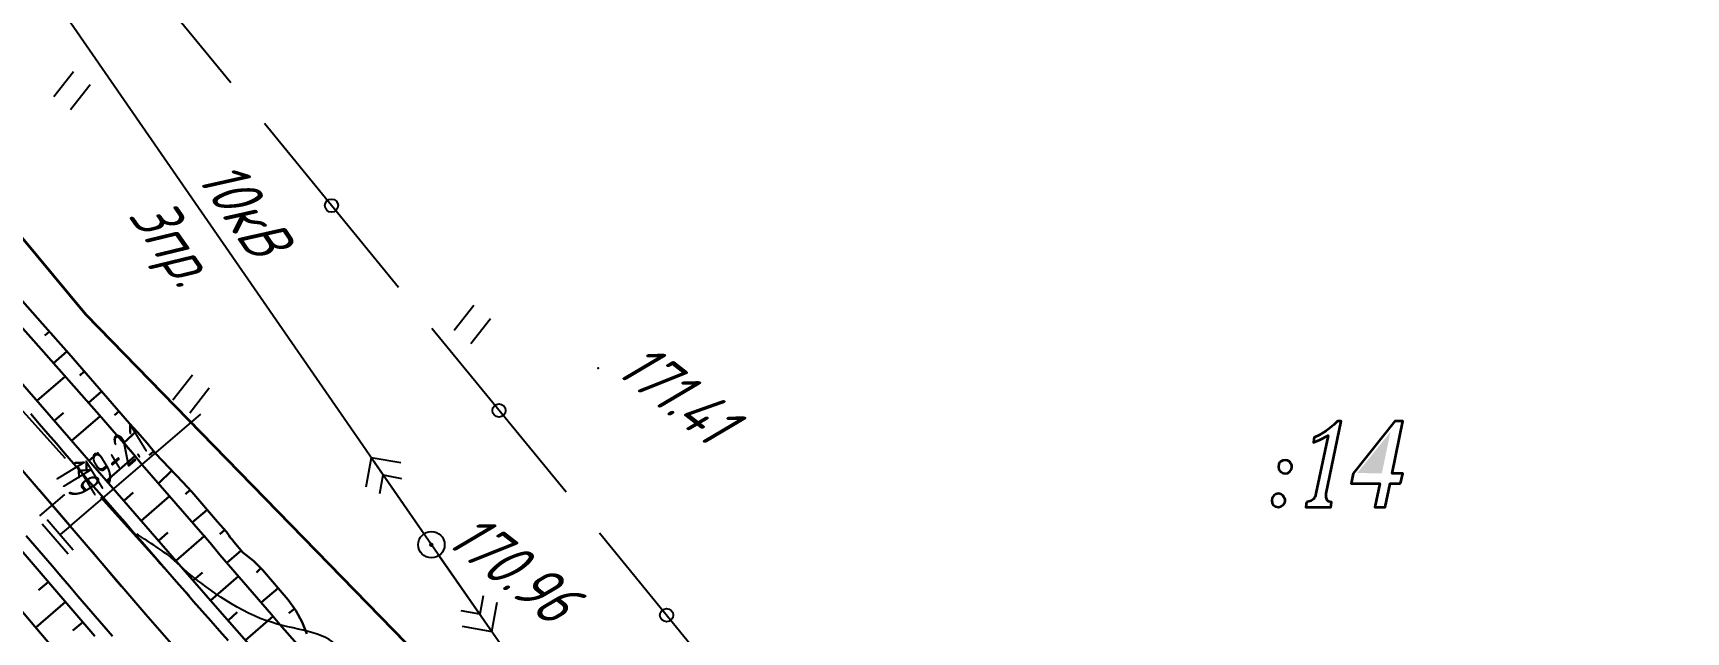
# Model space of a CAD drawing. Header units: millimetres. Extents: x -698 to 8131, y -704 to 4503.
# Drawn here: x 7553.1 to 7678, y 384.2 to 429.5 of the extents above; entities that cross this region are included whole.
import ezdxf

# ---------------------------------------------------------------- set-up
doc = ezdxf.new("R2010")
doc.units = ezdxf.units.MM
doc.linetypes.add('CONTI', pattern=[0])
doc.linetypes.add('STROT', pattern=[1.7, 0.5, -1.2])
for name, color, linetype, lineweight in [('10', 1, 'Continuous', 35), ('КОПИЯ_ОСЬ_13_ОТКОСЫ', 7, 'Continuous', 30), ('КОПИЯ_ОСЬ_ГРАНИЦЫ_ПОЛОС', 7, 'Continuous', 30), ('ОСЬ_ВЕРХ_ПОКРЫТИЯ_ГРАНИЦЫ_ПОЛОС', 7, 'Continuous', 30), ('ОСЬ_ВЕРХ_ПОКРЫТИЯ_ОСЬ', 1, 'Continuous', 30)]:
    doc.layers.add(name, color=color, linetype=linetype, lineweight=lineweight)
for name, color, linetype in [('GOR_BDEFAULT', 212, 'CONTI'), ('NAD_MDEFAULT', 7, 'CONTI'), ('PI_OTDEFAULT', 172, 'CONTI'), ('PI_TTDEFAULT', 5, 'CONTI'), ('SIT_LDEFAULT', 7, 'CONTI'), ('USLZNDEFAULT', 7, 'CONTI'), ('ОСЬ_ВЕРХ_ПОКРЫТИЯ_ПИКЕТЫ', 1, 'Continuous'), ('ОСЬ_ВЕРХ_ПОКРЫТИЯ_РАЗБИВКА_КРИВ', 1, 'Continuous'), ('разметка', 7, 'Continuous')]:
    doc.layers.add(name, color=color, linetype=linetype)
doc.styles.add('eskd', font='isocpeui.ttf', dxfattribs={"width": 1.2})
doc.styles.get("Standard").update_dxf_attribs({"font": 'isocpeui.ttf'})

# ---------------------------------------------------------------- blocks, each defined once
blk = doc.blocks.new('BL_26')
at = {"color": 0}
for radius in [1, 0.1]:
    blk.add_circle((0, 0), radius, dxfattribs=at)
blk = doc.blocks.new('BL_2011')
at = {"color": 0}
for p, q in [((0, 0), (0, 2.4)), ((1.6, 0), (1.6, 2.4))]:
    blk.add_line(p, q, dxfattribs=at)
blk = doc.blocks.new('*U52')
at = {"layer": 'КОПИЯ_ОСЬ_13_ОТКОСЫ'}
for points in [[(54.67, -63.25), (58.65, -67.74), (63.61, -73.37), (64.92, -74.88), (65.52, -75.54), (66.25, -76.37), (66.88, -77.15), (71.45, -82.43), (71.57, -82.55), (71.79, -82.8), (72.01, -83.05), (72.74, -83.95), (76.65, -88.46), (77.27, -89.22), (78.58, -90.72)], [(56.69, -63.5), (59.34, -66.49), (61.32, -68.74), (64.28, -72.14), (65.91, -74.03), (66.52, -74.69), (67.24, -75.52), (67.87, -76.3), (69.95, -78.47), (70.63, -79.2), (72.57, -81.47), (73.24, -82.21), (73.29, -82.3), (73.41, -82.47), (73.53, -82.65), (73.66, -82.81), (73.79, -82.98), (74.47, -83.77), (75.27, -84.4), (75.97, -85.1), (77.9, -87.36), (78.49, -88.16), (78.97, -89.06), (79.31, -89.94)], [(59.86, -67.08), (59.53, -67.38)], [(61.18, -68.59), (60.18, -69.47)], [(62.5, -70.09), (62.16, -70.39)], [(63.81, -71.6), (62.81, -72.47)], [(65.12, -73.12), (64.79, -73.4)], [(66.45, -74.61), (65.49, -75.5)], [(67.73, -76.14), (67.39, -76.41)], [(69.11, -77.59), (68.1, -78.56)], [(70.49, -79.04), (70.14, -79.36)], [(71.79, -80.56), (70.66, -81.52)], [(73.11, -82.06), (72.74, -82.4)], [(74.35, -83.63), (73.26, -84.55)], [(75.83, -84.96), (75.5, -85.3)], [(77.14, -86.47), (75.87, -87.56)], [(78.39, -88.03), (77.94, -88.36)]]:
    blk.add_lwpolyline(points, dxfattribs=at)

msp = doc.modelspace()

# ---------------------------------------------------------------- linework, layer by layer
at = {"layer": '10'}
for points in [[(7384.5, 596.29), (7438.51, 545.9), (7502.4, 474.09), (7557.08, 408.21), (7599.64, 364.49), (7714.09, 267.32), (7782.33, 205.66), (7802.95, 187.96), (7827.05, 167.28), (7831.93, 163.09), (7846.05, 144.89), (7851.59, 137.76), (7868.69, 97.28), (7876.34, 79.15), (7881.94, 63.12), (7904.92, -2.65), (7913.74, -6.59), (7929.84, -50.89), (7929.84, -50.89), (7966.05, -166.92), (7964.87, -168.84), (7968.62, -174.87), (7974.57, -194.31), (7993.63, -264.5)], [(7904.92, -2.65), (7881.94, 63.12), (7876.34, 79.15), (7868.69, 97.28), (7851.59, 137.76), (7846.05, 144.89), (7831.93, 163.09), (7827.05, 167.28), (7802.95, 187.96), (7782.33, 205.66), (7714.09, 267.32), (7599.64, 364.49), (7557.08, 408.21), (7502.4, 474.09)]]:
    msp.add_lwpolyline(points, dxfattribs=at)
for points in [[(7649.3, 394.02), (7649.24, 393.64), (7651.13, 393.64), (7651.18, 394.02), (7650.96, 394.07), (7650.84, 394.16), (7650.77, 394.39), (7650.77, 394.44), (7650.77, 394.47), (7650.77, 394.5), (7650.77, 394.55), (7650.77, 394.57), (7650.77, 394.61), (7650.77, 394.66), (7651.91, 400.13), (7651.63, 400.13), (7651.48, 399.99), (7651.36, 399.86), (7650.97, 399.55), (7650.77, 399.41), (7650.57, 399.29), (7650.24, 399.09), (7649.88, 398.9), (7649.82, 398.53), (7650.29, 398.72), (7650.93, 399.06), (7649.99, 394.66), (7650, 394.63), (7649.98, 394.57), (7649.96, 394.5), (7649.92, 394.4), (7649.84, 394.27), (7649.64, 394.11)], [(7656.39, 395.42), (7656.57, 396.19), (7656.33, 396.19), (7655.76, 396.19), (7656.57, 400.13), (7655.95, 400.13), (7652.81, 396.19), (7652.67, 395.42), (7654.82, 395.42), (7654.45, 393.63), (7655.23, 393.64), (7655.6, 395.42)], [(7647.31, 397.06), (7647.2, 396.9), (7647.17, 396.69), (7647.2, 396.48), (7647.32, 396.32), (7647.49, 396.22), (7647.67, 396.19), (7647.87, 396.22), (7648.03, 396.34), (7648.15, 396.5), (7648.18, 396.69), (7648.18, 396.74), (7648.18, 396.8), (7648.01, 397.08), (7647.86, 397.17), (7647.68, 397.2), (7647.49, 397.17)], [(7646.81, 394.51), (7646.69, 394.35), (7646.66, 394.15), (7646.69, 393.96), (7646.79, 393.79), (7646.95, 393.68), (7647.17, 393.64), (7647.36, 393.68), (7647.53, 393.79), (7647.64, 393.96), (7647.67, 394.15), (7647.67, 394.18), (7647.67, 394.21), (7647.5, 394.52), (7647.34, 394.62), (7647.17, 394.66), (7646.98, 394.62)]]:
    msp.add_lwpolyline(points, close=True, dxfattribs=at)
msp.add_solid([(7655.57, 399.02), (7654.98, 396.19), (7655.63, 399.32), (7653.12, 396.22)], dxfattribs=at)
at = {"layer": 'GOR_BDEFAULT', "color": 212, "elevation": 170, "flags": 128}
msp.add_lwpolyline([(7598.28, 373.6), (7597.21, 374.32), (7596.28, 374.96), (7595.45, 375.51), (7594.73, 375.98), (7594.11, 376.37), (7593.57, 376.7), (7593.1, 376.97), (7592.7, 377.18), (7592.35, 377.34), (7592.05, 377.45), (7591.78, 377.52), (7591.54, 377.55), (7591.31, 377.56), (7591.08, 377.54), (7590.85, 377.49), (7590.61, 377.44), (7590.35, 377.37), (7590.09, 377.29), (7589.81, 377.19), (7589.53, 377.1), (7589.24, 377), (7588.95, 376.89), (7588.66, 376.78), (7588.37, 376.68), (7588.09, 376.57), (7587.81, 376.47), (7587.55, 376.38), (7587.29, 376.29), (7587.05, 376.21), (7586.82, 376.15), (7586.61, 376.1), (7586.42, 376.06), (7586.24, 376.03), (7586.08, 376.02), (7585.93, 376.01), (7585.79, 376.02), (7585.66, 376.03), (7585.54, 376.05), (7585.43, 376.08), (7585.33, 376.11), (7585.23, 376.15), (7585.14, 376.19), (7585.05, 376.24), (7584.96, 376.28), (7584.87, 376.33), (7584.79, 376.38), (7584.7, 376.43), (7584.61, 376.48), (7584.52, 376.53), (7584.43, 376.58), (7584.34, 376.63), (7584.25, 376.68), (7584.16, 376.73), (7584.07, 376.78), (7583.98, 376.83), (7583.89, 376.88), (7583.8, 376.94), (7583.71, 376.99), (7583.61, 377.04), (7583.52, 377.1), (7583.43, 377.15), (7583.33, 377.2), (7583.24, 377.26), (7583.14, 377.31), (7583.05, 377.35), (7582.96, 377.4), (7582.87, 377.44), (7582.78, 377.47), (7582.69, 377.5), (7582.6, 377.52), (7582.52, 377.54), (7582.44, 377.54), (7582.36, 377.54), (7582.28, 377.53), (7582.21, 377.51), (7582.14, 377.47), (7582.07, 377.43), (7582.01, 377.38), (7581.95, 377.32), (7581.89, 377.26), (7581.83, 377.2), (7581.77, 377.13), (7581.71, 377.06), (7581.65, 377), (7581.59, 376.94), (7581.52, 376.88), (7581.46, 376.83), (7581.39, 376.78), (7581.32, 376.75), (7581.24, 376.73), (7581.16, 376.72), (7581.08, 376.72), (7580.99, 376.73), (7580.9, 376.75), (7580.8, 376.78), (7580.71, 376.82), (7580.61, 376.87), (7580.5, 376.92), (7580.4, 376.98), (7580.29, 377.05), (7580.18, 377.12), (7580.07, 377.19), (7579.95, 377.27), (7579.84, 377.35), (7579.73, 377.43), (7579.61, 377.51), (7579.49, 377.59), (7579.38, 377.68), (7579.26, 377.77), (7579.15, 377.86), (7579.03, 377.97), (7578.92, 378.08), (7578.8, 378.2), (7578.69, 378.33), (7578.57, 378.47), (7578.46, 378.63), (7578.35, 378.8), (7578.23, 378.99), (7578.12, 379.19), (7578.02, 379.42), (7577.91, 379.66), (7577.8, 379.92), (7577.69, 380.19), (7577.58, 380.48), (7577.46, 380.77), (7577.34, 381.07), (7577.21, 381.37), (7577.07, 381.66), (7576.92, 381.96), (7576.76, 382.24), (7576.59, 382.52), (7576.4, 382.78), (7576.19, 383.02), (7575.97, 383.25), (7575.72, 383.45), (7575.46, 383.62), (7575.17, 383.78), (7574.87, 383.91), (7574.55, 384.03), (7574.22, 384.14), (7573.87, 384.24), (7573.5, 384.33), (7573.12, 384.41), (7572.74, 384.5), (7572.34, 384.59), (7571.93, 384.69), (7571.52, 384.8), (7571.1, 384.93), (7570.67, 385.07), (7570.24, 385.23), (7569.81, 385.41), (7569.37, 385.61), (7568.94, 385.84), (7568.51, 386.07), (7568.09, 386.32), (7567.68, 386.57), (7567.28, 386.83), (7566.89, 387.09), (7566.52, 387.35), (7566.16, 387.61), (7565.83, 387.86), (7565.52, 388.1), (7565.23, 388.32), (7564.97, 388.53), (7564.74, 388.72), (7563.24, 390.05), (7563.12, 390.13), (7562.99, 390.22), (7562.85, 390.33), (7562.7, 390.43), (7562.54, 390.54), (7562.37, 390.66), (7562.2, 390.77), (7562.02, 390.89), (7561.85, 391), (7561.68, 391.12), (7561.51, 391.22), (7561.35, 391.33), (7561.2, 391.43), (7561.06, 391.52), (7560.94, 391.6)], dxfattribs=at)
at = {"layer": 'PI_TTDEFAULT', "color": 5}
for p in [(7595.78, 404.16, 171.41), (7583.18, 390.8, 170.96)]:
    msp.add_point(p, dxfattribs=at)
at = {"layer": 'SIT_LDEFAULT', "color": 7}
for p, q in [((7583.18, 390.8), (7550.98, 437.43)), ((7568.04, 425.73), (7557.91, 438.12)), ((7580.69, 410.25), (7570.56, 422.64)), ((7593.35, 394.76), (7583.22, 407.15)), ((7555.53, 397.33), (7548.84, 404.76)), ((7578.63, 397.38), (7578.23, 395.16)), ((7582.61, 391.62), (7578.63, 397.38)), ((7580.86, 396.98), (7578.63, 397.38)), ((7579.29, 394.68), (7579.54, 396.07)), ((7579.54, 396.07), (7580.93, 395.81)), ((7562.5, 389.6), (7558.21, 394.36)), ((7606.01, 379.28), (7595.88, 391.67)), ((7564.91, 386.93), (7562.49, 389.59)), ((7615.76, 343.81), (7583.18, 390.8)), ((7583.75, 389.98), (7587.74, 384.23)), ((7587.08, 386.93), (7586.83, 385.54)), ((7587.74, 384.23), (7588.14, 386.45)), ((7586.83, 385.54), (7585.44, 385.79)), ((7585.51, 384.63), (7587.74, 384.23))]:
    msp.add_line(p, q, dxfattribs=at)
for centre in [(7575.63, 416.44), (7588.29, 400.95), (7600.95, 385.47)]:
    msp.add_circle(centre, 0.5, dxfattribs=at)
at = {"layer": 'КОПИЯ_ОСЬ_13_ОТКОСЫ'}
for points in [[(7460.93, 497.02), (7557.76, 383.89)], [(7529.69, 428.98), (7564.42, 388.96), (7567.37, 385.58), (7570.33, 382.22)], [(7549.13, 410.74), (7553.11, 406.25), (7558.07, 400.62), (7559.38, 399.11), (7559.99, 398.44), (7560.71, 397.62), (7561.34, 396.84), (7565.91, 391.56), (7566.03, 391.44), (7566.25, 391.19), (7566.47, 390.94), (7567.2, 390.04), (7571.11, 385.53), (7571.74, 384.77), (7573.04, 383.27)], [(7553.38, 401.67), (7555.52, 403.52)], [(7554.69, 400.16), (7555.4, 400.78)], [(7556, 398.65), (7558.16, 400.52)], [(7557.31, 397.14), (7558.03, 397.76)], [(7558.63, 395.63), (7560.79, 397.51)], [(7559.94, 394.12), (7560.66, 394.75)], [(7561.25, 392.61), (7563.39, 394.47)], [(7547.4, 391.49), (7553.22, 384.62), (7555.82, 381.56)], [(7547.4, 391.49), (7553.22, 384.62), (7555.82, 381.56)], [(7562.56, 391.1), (7563.27, 391.72)], [(7563.87, 389.59), (7566.02, 391.45)], [(7565.18, 388.08), (7565.9, 388.7)], [(7566.5, 386.57), (7568.61, 388.42)], [(7554.25, 387.99), (7553.5, 387.35)], [(7555.55, 386.47), (7553.29, 384.53)], [(7556.85, 384.95), (7556.1, 384.3)], [(7567.82, 385.07), (7568.52, 385.69)], [(7569.14, 383.57), (7571.22, 385.4)]]:
    msp.add_lwpolyline(points, dxfattribs=at)
at = {"layer": 'КОПИЯ_ОСЬ_ГРАНИЦЫ_ПОЛОС'}
msp.add_lwpolyline([(7567.82, 383.55), (7567.17, 384.29), (7566.52, 385.03), (7565.87, 385.77), (7565.22, 386.51), (7564.57, 387.25), (7563.92, 388), (7563.28, 388.74), (7562.63, 389.49), (7561.98, 390.23), (7561.33, 390.98), (7560.68, 391.72), (7560.04, 392.47), (7559.39, 393.22), (7558.74, 393.96), (7558.09, 394.71), (7557.44, 395.46), (7556.8, 396.2), (7556.15, 396.95), (7555.5, 397.7), (7554.85, 398.45), (7554.2, 399.19), (7553.56, 399.94), (7552.91, 400.69)], dxfattribs=at)
at = {"layer": 'ОСЬ_ВЕРХ_ПОКРЫТИЯ_ГРАНИЦЫ_ПОЛОС'}
for points in [[(7460.93, 497.02), (7557.76, 383.89)], [(7529.69, 428.98), (7564.42, 388.96), (7567.37, 385.58), (7570.33, 382.22)], [(7552.91, 400.69), (7553.56, 399.94), (7554.2, 399.19), (7554.85, 398.45), (7555.5, 397.7), (7556.15, 396.95), (7556.8, 396.2), (7557.44, 395.46), (7558.09, 394.71), (7558.74, 393.96), (7559.39, 393.22), (7560.04, 392.47), (7560.68, 391.72), (7561.33, 390.98), (7561.98, 390.23), (7562.63, 389.49), (7563.28, 388.74), (7563.92, 388), (7564.57, 387.25), (7565.22, 386.51), (7565.87, 385.77), (7566.52, 385.03), (7567.17, 384.29), (7567.82, 383.55)], [(7559.08, 383.88), (7558.43, 384.64), (7557.78, 385.39), (7557.13, 386.15), (7556.48, 386.91), (7555.83, 387.67), (7555.18, 388.43), (7554.53, 389.19), (7553.88, 389.95), (7553.23, 390.71), (7552.58, 391.46)]]:
    msp.add_lwpolyline(points, dxfattribs=at)
at = {"layer": 'ОСЬ_ВЕРХ_ПОКРЫТИЯ_ОСЬ'}
msp.add_lwpolyline([(7463.99, 499.59), (7555.89, 392.21), (7555.89, 392.21), (7561.62, 385.53), (7563.54, 383.31)], dxfattribs=at)
at = {"layer": 'ОСЬ_ВЕРХ_ПОКРЫТИЯ_ПИКЕТЫ'}
msp.add_line((7553.59, 392.97), (7555.49, 394.6), dxfattribs=at)
msp.add_line((7553.59, 392.97), (7555.49, 394.6), dxfattribs=at)
at = {"layer": 'ОСЬ_ВЕРХ_ПОКРЫТИЯ_РАЗБИВКА_КРИВ'}
for p, q in [((7555.89, 392.21), (7565.77, 400.67)), ((7553.77, 392.38), (7555.73, 390.1)), ((7554.15, 392.7), (7556.11, 390.42)), ((7555.89, 392.21), (7555.13, 391.56))]:
    msp.add_line(p, q, dxfattribs=at)
at = {"layer": 'разметка', "linetype": 'STROT', "lineweight": 30, "ltscale": 7}
msp.add_lwpolyline([(7317.62, 617.66), (7317.62, 617.66, -0.028594), (7363.94, 593, -0.04989), (7411.38, 556.62, 11.407778), (7411.38, 556.62, -0.028559), (7460.71, 503.42), (7557.52, 390.31, 0.020074), (7586.97, 357.71, 0.020078), (7619.71, 328.4), (7718.54, 244.62)], format="xyb", dxfattribs=at)

# ---------------------------------------------------------------- block references
at = {"layer": 'USLZNDEFAULT', "color": 7, "rotation": 322.0000000000001}
for name, p in [('BL_2011', (7554.66, 424.7)), ('BL_2011', (7584.91, 407.01)), ('BL_2011', (7563.66, 401.76)), ('BL_26', (7583.18, 390.8))]:
    msp.add_blockref(name, p, dxfattribs=at)
at = {"layer": 'КОПИЯ_ОСЬ_13_ОТКОСЫ'}
msp.add_blockref('*U52', (7494.46, 473.99), dxfattribs=at)

# ---------------------------------------------------------------- texts
at = {"layer": 'NAD_MDEFAULT', "color": 7, "style": 'eskd', "oblique": 10, "width": 0.8}
for s, rotation, p in [('10кВ', 304, (7565.39, 418.56)), ('3пр.', 305, (7560.19, 415.71))]:
    msp.add_text(s, height=3.5, rotation=rotation, dxfattribs=at).set_placement(p)
at = {"layer": 'PI_OTDEFAULT', "color": 172, "style": 'eskd', "oblique": 10, "width": 0.8}
for s, p in [('171.41', (7596.97, 403.8)), ('170.96', (7584.15, 390.91))]:
    msp.add_text(s, height=3.5, rotation=322, dxfattribs=at).set_placement(p)
at = {"layer": 'ОСЬ_ВЕРХ_ПОКРЫТИЯ_ПИКЕТЫ', "width": 0.6}
msp.add_text('119', height=2.5, rotation=310.5593, dxfattribs=at).set_placement((7554.55, 396.09))
at = {"layer": 'ОСЬ_ВЕРХ_ПОКРЫТИЯ_РАЗБИВКА_КРИВ', "width": 0.6}
msp.add_text('119+2.1', height=2.5, rotation=40.5593, dxfattribs=at).set_placement((7557.46, 394.22))

doc.saveas('drawing.dxf')
